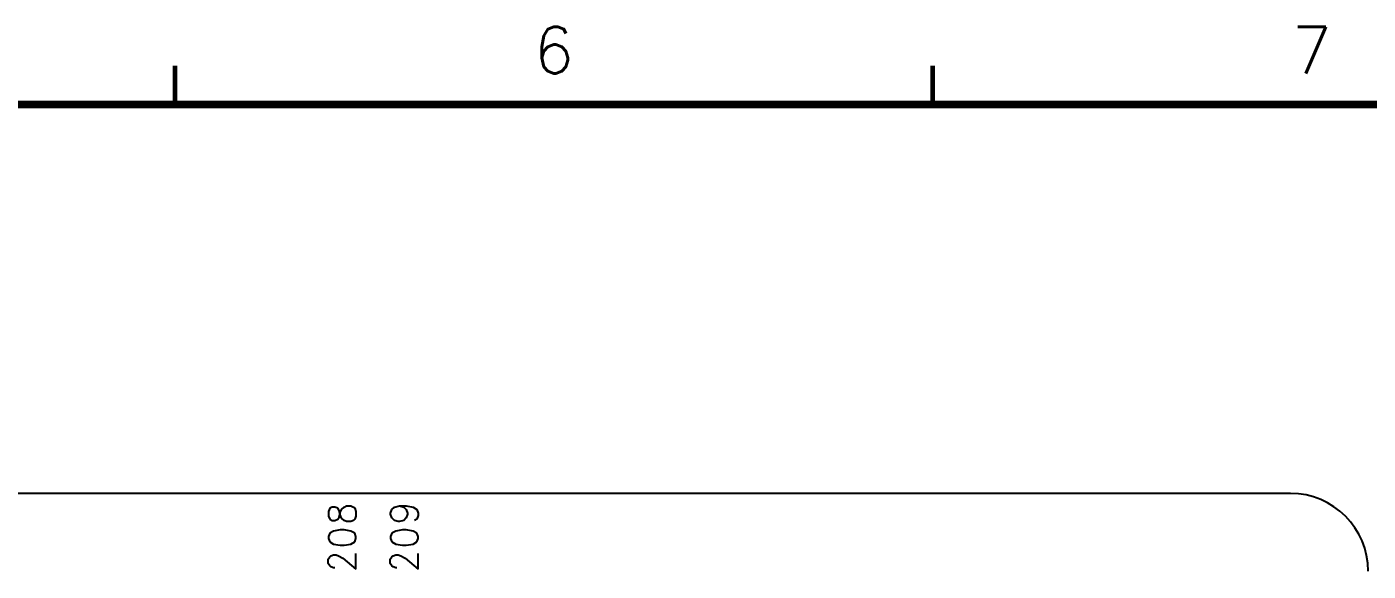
# Model space of a CAD drawing. Extents: x 295 to 953, y 10 to 290.
# Drawn here: x 726.2 to 812.5, y 255 to 290 of the extents above; entities that cross this region are included whole.
import ezdxf
from ezdxf.enums import TextEntityAlignment as Align

# ---------------------------------------------------------------- set-up
doc = ezdxf.new("R2010")
doc.units = 0
doc.header["$LTSCALE"] = 5
doc.header["$MEASUREMENT"] = 0
doc.layers.get('0').update_dxf_attribs({"linetype": 'CONTINUOUS', "lineweight": 25})
for name, color, linetype in [('13_C-SILK_GBR', 7, 'CONTINUOUS'), ('문자', 4, 'CONTINUOUS'), ('테두리', 3, 'CONTINUOUS')]:
    doc.layers.add(name, color=color, linetype=linetype)
doc.styles.get("Standard").update_dxf_attribs({"font": 'simplex.shx'})

# ---------------------------------------------------------------- blocks, each defined once
blk = doc.blocks.new('C')
at = {"layer": '테두리'}
for points, const_width in [([(258.75, 287.5), (258.75, 285)], 0.3), ([(307.5, 287.5), (307.5, 285)], 0.3), ([(15, 285), (15, 15), (405, 15), (405, 285), (15, 285)], 0.5)]:
    blk.add_lwpolyline(points, dxfattribs=dict(at, const_width=const_width))
at = {"layer": '문자'}
for s, p in [('6', (283.125, 288.5)), ('7', (331.875, 288.5))]:
    blk.add_text(s, height=3, dxfattribs=at).set_placement(p, align=Align.MIDDLE)

msp = doc.modelspace()

# ---------------------------------------------------------------- linework, layer by layer
at = {"layer": '13_C-SILK_GBR', "color": 7}
for p, q in [((807.478, 260), (557.478, 260)), ((745.688, 259.044), (745.606, 258.834)), ((745.606, 258.834), (745.606, 258.546)), ((745.85, 259.112), (745.688, 259.044)), ((746.014, 259.112), (745.85, 259.112)), ((746.206, 259.044), (746.014, 259.112)), ((746.288, 258.904), (746.206, 259.044)), ((746.368, 258.616), (746.288, 258.904)), ((746.368, 258.764), (746.45, 258.974)), ((746.45, 258.974), (746.614, 259.112)), ((746.614, 259.112), (746.778, 259.192)), ((746.778, 259.192), (747.05, 259.192)), ((747.05, 259.192), (747.214, 259.112)), ((747.214, 259.112), (747.296, 259.044)), ((747.296, 259.044), (747.378, 258.834)), ((747.378, 258.834), (747.378, 258.546)), ((749.606, 258.724), (749.688, 258.964)), ((749.688, 258.964), (749.85, 259.112)), ((749.85, 259.112), (750.178, 259.192)), ((750.178, 259.192), (750.45, 259.112)), ((750.178, 259.192), (750.614, 259.192)), ((750.45, 259.112), (750.614, 258.964)), ((750.614, 259.192), (751.05, 259.112)), ((750.614, 258.964), (750.696, 258.724)), ((751.05, 259.112), (751.296, 258.964)), ((751.296, 258.964), (751.378, 258.724)), ((745.606, 258.546), (745.688, 258.336)), ((745.688, 258.336), (745.85, 258.268)), ((745.85, 258.268), (746.014, 258.268)), ((746.014, 258.268), (746.206, 258.336)), ((746.206, 258.336), (746.288, 258.476)), ((746.288, 258.476), (746.368, 258.764)), ((746.45, 258.406), (746.368, 258.616)), ((746.614, 258.268), (746.45, 258.406)), ((746.778, 258.198), (746.614, 258.268)), ((747.05, 258.198), (746.778, 258.198)), ((747.214, 258.268), (747.05, 258.198)), ((747.296, 258.336), (747.214, 258.268)), ((747.378, 258.546), (747.296, 258.336)), ((749.606, 258.656), (749.606, 258.724)), ((749.688, 258.426), (749.606, 258.656)), ((749.85, 258.268), (749.688, 258.426)), ((750.096, 258.198), (749.85, 258.268)), ((750.178, 258.198), (750.096, 258.198)), ((750.45, 258.268), (750.178, 258.198)), ((750.614, 258.426), (750.45, 258.268)), ((750.696, 258.656), (750.614, 258.426)), ((750.696, 258.724), (750.696, 258.656)), ((751.296, 258.346), (751.132, 258.268)), ((751.378, 258.576), (751.296, 258.346)), ((751.378, 258.724), (751.378, 258.576)), ((745.688, 257.444), (745.606, 257.234)), ((745.606, 257.234), (745.606, 257.096)), ((745.606, 257.096), (745.688, 256.876)), ((745.932, 257.582), (745.688, 257.444)), ((746.368, 257.662), (745.932, 257.582)), ((746.614, 257.662), (746.368, 257.662)), ((747.05, 257.582), (746.614, 257.662)), ((747.296, 257.444), (747.05, 257.582)), ((747.378, 257.234), (747.296, 257.444)), ((747.296, 256.876), (747.378, 257.096)), ((747.378, 257.096), (747.378, 257.234)), ((749.688, 257.444), (749.606, 257.234)), ((749.606, 257.234), (749.606, 257.096)), ((749.606, 257.096), (749.688, 256.876)), ((749.932, 257.582), (749.688, 257.444)), ((750.368, 257.662), (749.932, 257.582)), ((750.614, 257.662), (750.368, 257.662)), ((751.05, 257.582), (750.614, 257.662)), ((751.296, 257.444), (751.05, 257.582)), ((751.378, 257.234), (751.296, 257.444)), ((751.296, 256.876), (751.378, 257.096)), ((751.378, 257.096), (751.378, 257.234)), ((745.688, 256.876), (745.932, 256.738)), ((745.932, 256.738), (746.368, 256.668)), ((746.368, 256.668), (746.614, 256.668)), ((746.614, 256.668), (747.05, 256.738)), ((747.05, 256.738), (747.296, 256.876)), ((749.688, 256.876), (749.932, 256.738)), ((749.932, 256.738), (750.368, 256.668)), ((750.368, 256.668), (750.614, 256.668)), ((750.614, 256.668), (751.05, 256.738)), ((751.05, 256.738), (751.296, 256.876)), ((745.578, 255.774), (745.688, 255.914)), ((745.578, 255.486), (745.578, 255.774)), ((745.688, 255.346), (745.578, 255.486)), ((745.688, 255.914), (745.768, 255.984)), ((745.768, 255.984), (745.932, 256.052)), ((745.932, 256.052), (746.096, 256.052)), ((746.096, 256.052), (746.26, 255.984)), ((746.26, 255.984), (746.532, 255.844)), ((746.532, 255.844), (747.378, 255.138)), ((747.378, 255.138), (747.378, 256.132)), ((749.578, 255.774), (749.688, 255.914)), ((749.578, 255.486), (749.578, 255.774)), ((749.688, 255.346), (749.578, 255.486)), ((749.688, 255.914), (749.768, 255.984)), ((749.768, 255.984), (749.932, 256.052)), ((749.932, 256.052), (750.096, 256.052)), ((750.096, 256.052), (750.26, 255.984)), ((750.26, 255.984), (750.532, 255.844)), ((750.532, 255.844), (751.378, 255.138)), ((751.378, 255.138), (751.378, 256.132)), ((745.768, 255.276), (745.688, 255.346)), ((745.932, 255.208), (745.768, 255.276)), ((746.014, 255.208), (745.932, 255.208)), ((749.768, 255.276), (749.688, 255.346)), ((749.932, 255.208), (749.768, 255.276)), ((750.014, 255.208), (749.932, 255.208))]:
    msp.add_line(p, q, dxfattribs=at)
msp.add_arc((807.478, 255), 5, 360, 90, dxfattribs=at)

# ---------------------------------------------------------------- block references
msp.add_blockref('C', (476.978, 0))

doc.saveas('drawing.dxf')
